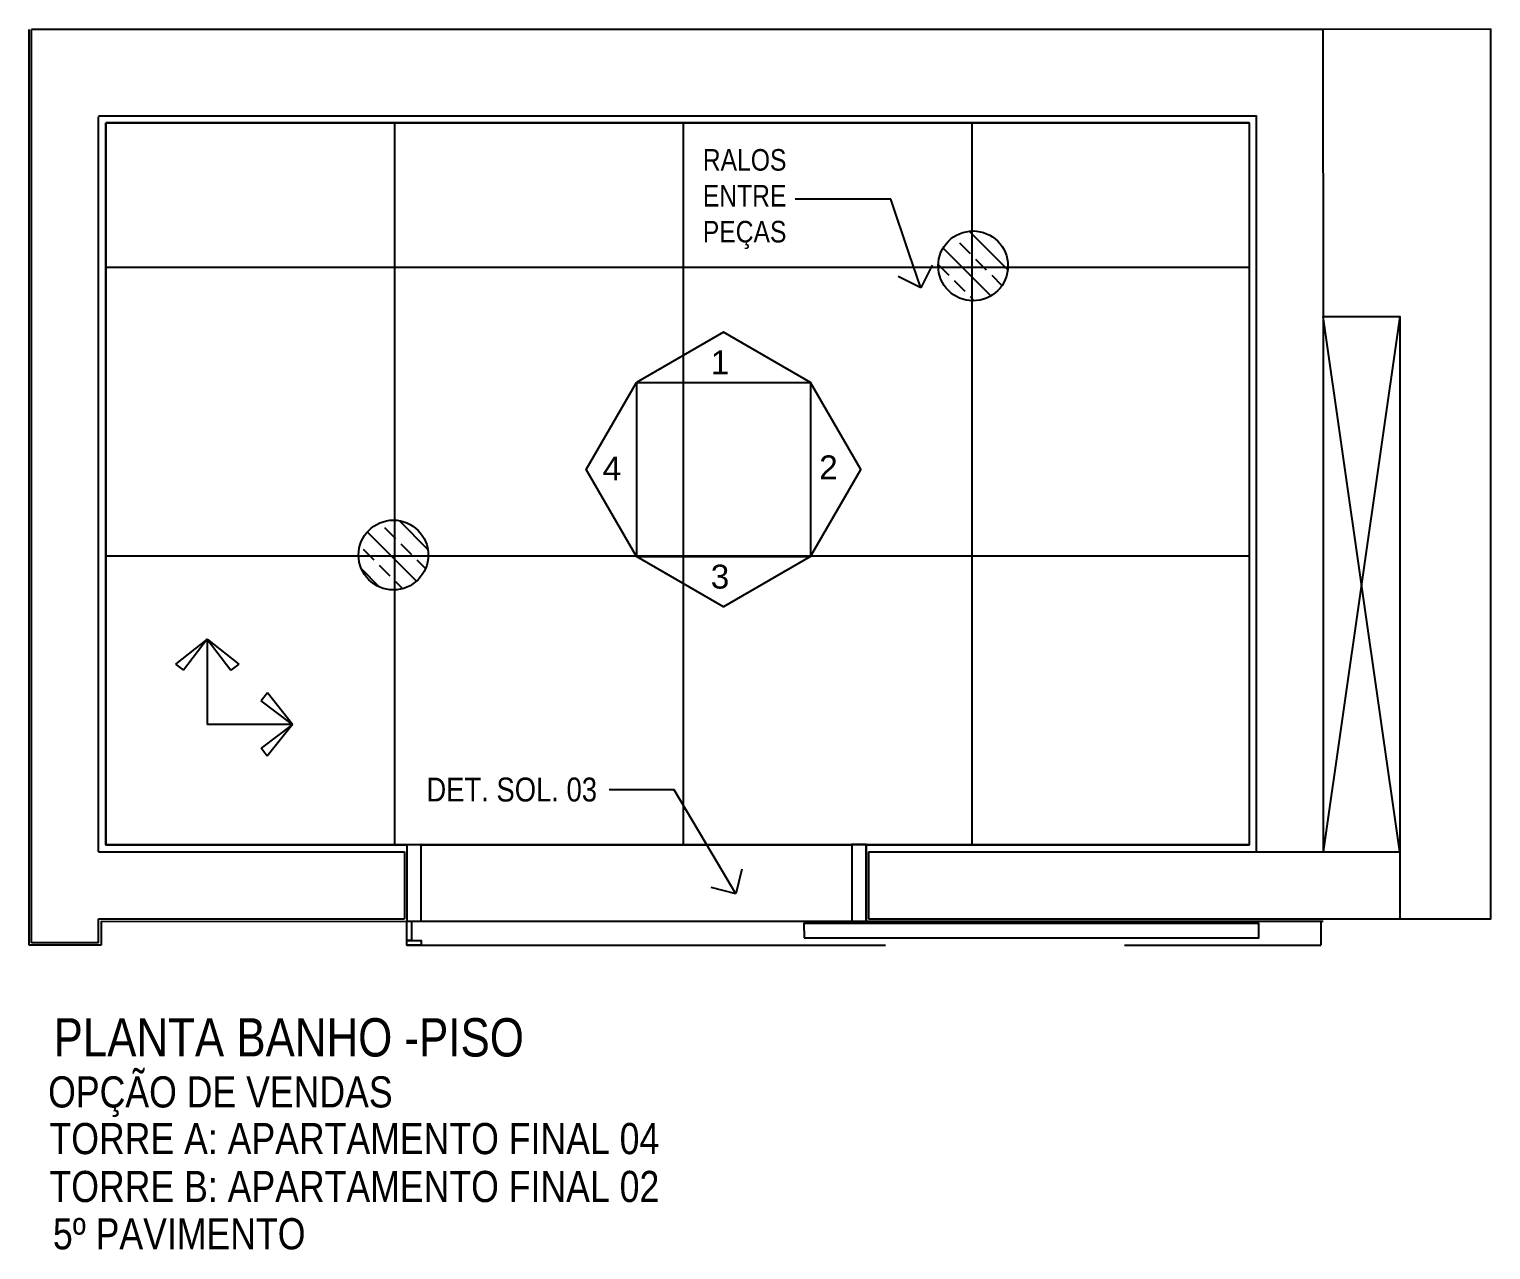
# Model space of a CAD drawing. Header units: metres. Extents: x 3 to 168, y -142 to 28.
# Drawn here: x 101.287 to 104.34, y -81.475 to -78.924 of the extents above; entities that cross this region are included whole.
import ezdxf
from ezdxf import colors
from ezdxf.entities.mleader import LeaderData, LeaderLine
from ezdxf.math import Vec2, Vec3

# ---------------------------------------------------------------- set-up
doc = ezdxf.new("R2010")
doc.units = ezdxf.units.M
doc.linetypes.add('DASHEDX2', pattern=[1.5, 1, -0.5])
for name, color, linetype in [('ARQ-ALV ACAB', 4, 'Continuous'), ('ARQ-ALV OSSO', 5, 'Continuous'), ('ARQ-AUX1', 1, 'Continuous'), ('ARQ-AUX2', 2, 'Continuous'), ('ARQ-CAX', 1, 'Continuous'), ('ARQ-CERÂMICA', 7, 'Continuous'), ('ARQ-PRJ', 7, 'DASHEDX2'), ('ARQ-SIM', 1, 'Continuous'), ('ARQ-TXT', 2, 'Continuous')]:
    doc.layers.add(name, color=color, linetype=linetype)
doc.styles.add('Adesa', font='ARIALN.TTF')
doc.styles.add('Arial', font='arial.ttf')

# ---------------------------------------------------------------- blocks, each defined once
blk = doc.blocks.new('A$C3DDA30F3')
for points in [[(0.03, 0.22), (0, 0.22), (0, 0.21), (0.03, 0.21)], [(0.01, 0.21), (0, 0.21), (0, 0.17), (0.01, 0.17)], [(0.83, 0.205), (1.78, 0.205), (1.78, 0.175), (0.83, 0.175)], [(0, 0.17), (0.03, 0.17), (0.03, 0.01), (0, 0.01)], [(0.93, 0.17), (0.96, 0.17), (0.96, 0.01), (0.93, 0.01)]]:
    blk.add_lwpolyline(points, close=True)
at = {"layer": 'ARQ-PRJ'}
for points in [[(0, 0.22), (1.91, 0.22)], [(1.91, 0.17), (1.91, 0.17), (1.91, 0.22)]]:
    blk.add_lwpolyline(points, dxfattribs=at)
blk = doc.blocks.new('VISTA')
at = {"layer": 'ARQ-SIM'}
blk.add_lwpolyline([(-0.00525, -0.00909), (-0.00525, 0.00909), (0, 0)], close=True, dxfattribs=at)
at = {"layer": 'ARQ-SIM', "color": 5, "style": 'Adesa'}
blk.add_attdef('4', (-0.0019, -0.00135), '', height=0.0025, rotation=90, dxfattribs=at)
blk = doc.blocks.new('PL RALO')
at = {"layer": 'ARQ-AUX2'}
h = blk.add_hatch(dxfattribs=at)
h.set_pattern_fill('BRASS', color=8, scale=0.01, angle=315)
h.set_pattern_definition([(315, (-278.116365, 1040.018154), (0.0449012806, 0.0449012806), []), (315, (-278.093914, 1040.040605), (0.0449012806, 0.0449012806), [0.03175, -0.015875])])
edge = h.paths.add_edge_path()
edge.add_arc((0, 0), 0.0729, 270, 630)
blk.add_circle((0, 0), 0.0729, dxfattribs=at)
blk = doc.blocks.new('Seta para pag.piso')
for p, q in [((0, 0.1126), (-0.0418, 0.0796)), ((0, 0.1126), (-0.0312, 0.0715)), ((0, 0.1126), (0, 0)), ((0, 0.1126), (0.0418, 0.0795)), ((0, 0.1126), (0.0312, 0.0715)), ((-0.0418, 0.0796), (-0.0312, 0.0715)), ((0.0418, 0.0795), (0.0312, 0.0715)), ((-0.1126, 0), (-0.0795, 0.0418)), ((-0.0795, 0.0418), (-0.0715, 0.0312)), ((-0.1126, 0), (-0.0715, 0.0312)), ((-0.1126, 0), (0, 0)), ((-0.1126, 0), (-0.0796, -0.0418)), ((-0.1126, 0), (-0.0715, -0.0312)), ((-0.0796, -0.0418), (-0.0715, -0.0312))]:
    blk.add_line(p, q)
blk = doc.blocks.new('_Open90')
at = {"color": 0, "linetype": 'ByBlock', "lineweight": -2}
for p, q in [((-0.5, 0.5), (0, 0)), ((0, 0), (-1, 0)), ((0, 0), (-0.5, -0.5))]:
    blk.add_line(p, q, dxfattribs=at)
blk = doc.blocks.new('AREAS MOLHADAS')
at = {"layer": 'ARQ-CERÂMICA'}
h = blk.add_hatch(dxfattribs=at)
h.set_pattern_fill('NET', color=256, scale=0.19)
h.set_pattern_definition([(0, (101.4466, -80.62813), (0, 0.60325), []), (90, (101.4466, -80.62813), (-0.60325, 4e-17), [])])
h.paths.add_polyline_path([(101.4466, -79.1198), (103.8354, -79.1198), (103.8354, -80.6281), (101.4466, -80.6281)])
at = {"layer": 'ARQ-ALV ACAB'}
for p, q in [((101.4466, -80.6281, 0), (102.0754, -80.6283, 0)), ((103.0354, -80.6282, 0), (103.8354, -80.6281, 0)), ((101.4366, -80.7881, 0), (102.0754, -80.7883, 0)), ((103.0354, -80.7882, 0), (103.9904, -80.7881, 0))]:
    blk.add_line(p, q, dxfattribs=at)
at = {"layer": 'ARQ-ALV ACAB', "elevation": 0}
for points in [[(101.2866, -80.8281), (101.2866, -78.9247)], [(101.4466, -79.1198), (101.4466, -80.6281)], [(103.8354, -79.1198), (101.4466, -79.1198)], [(103.8354, -79.1198), (103.8354, -80.6281)], [(102.0754, -80.6283), (102.0754, -80.7883)], [(103.0354, -80.6282), (103.0354, -80.7884)], [(101.4366, -80.7881), (101.4366, -80.7881)]]:
    blk.add_lwpolyline(points, dxfattribs=at)
at = {"layer": 'ARQ-ALV ACAB'}
for points in [[(101.2866, -80.8381), (101.2866, -80.7881)], [(101.4366, -80.7881), (101.4366, -80.8381)], [(101.4366, -80.8381), (101.2866, -80.8381)]]:
    blk.add_lwpolyline(points, dxfattribs=at)
at = {"layer": 'ARQ-ALV OSSO'}
for p, q in [((101.4316, -80.6431, 0), (102.0704, -80.6433, 0)), ((103.0404, -80.6434, 0), (104.1504, -80.6433, 0)), ((101.4316, -80.7832, 0), (102.0704, -80.7833, 0)), ((103.0404, -80.7832, 0), (104.1504, -80.7831, 0))]:
    blk.add_line(p, q, dxfattribs=at)
at = {"layer": 'ARQ-ALV OSSO', "elevation": 0}
for points in [[(101.2916, -80.8331), (101.2916, -78.9247)], [(103.9895, -78.9247), (101.2916, -78.9247)], [(103.9895, -78.9247), (103.9904, -79.5248), (104.1504, -79.5248), (104.1504, -80.7831), (104.3404, -80.7831), (104.3404, -78.9243), (103.9895, -78.9247)], [(101.4316, -79.1055), (103.8504, -79.1055)], [(101.4316, -80.6431), (101.4316, -79.1072)], [(103.8504, -79.1047), (103.8504, -80.6433)], [(103.9904, -79.5248), (103.9904, -80.6433)], [(102.0704, -80.6433), (102.0704, -80.7833)], [(103.0404, -80.6434), (103.0404, -80.7834)], [(102.0604, -80.7883), (102.0604, -80.7886)]]:
    blk.add_lwpolyline(points, dxfattribs=at)
at = {"layer": 'ARQ-ALV OSSO'}
for points in [[(101.2916, -80.8331), (101.2916, -80.7831)], [(101.4316, -80.8331), (101.4316, -80.7831)], [(101.4316, -80.8331), (101.2916, -80.8331)]]:
    blk.add_lwpolyline(points, dxfattribs=at)
at = {"layer": 'ARQ-AUX1', "elevation": 0}
for points in [[(104.1504, -79.5248), (103.9904, -80.6433)], [(104.1504, -80.6433), (103.9904, -79.5248)], [(102.1054, -80.6281), (103.0054, -80.6282)], [(102.1054, -80.7881), (103.0054, -80.788)]]:
    blk.add_lwpolyline(points, dxfattribs=at)
at = {"layer": 'ARQ-CERÂMICA', "elevation": 0}
blk.add_lwpolyline([(101.4466, -79.1198), (103.8354, -79.1198), (103.8354, -80.6281), (101.4466, -80.6281)], close=True, dxfattribs=at)
at = {"layer": 'ARQ-CAX', "xscale": -1, "rotation": 180.0066211572791}
blk.add_blockref('A$C3DDA30F3', (102.0754, -80.6181, 0), dxfattribs=at)
at = {"layer": 'ARQ-CERÂMICA'}
for p in [(103.2587, -79.4187), (102.0475, -80.0229)]:
    blk.add_blockref('PL RALO', p, dxfattribs=at)
at = {"layer": 'ARQ-CERÂMICA', "xscale": 1.58230973583663, "yscale": 1.58230973583663, "zscale": 1.58230973583663, "rotation": 270}
blk.add_blockref('Seta para pag.piso', (101.6582, -80.3768), dxfattribs=at)
at = {"layer": 'ARQ-SIM', "ltscale": 0.03}
ref = blk.add_blockref('VISTA', (102.7375, -79.5573), dxfattribs=dict(at, xscale=-20.00000000011565, yscale=20.00000000011565, zscale=20.00000000011565, rotation=270))
ref.add_attrib('4', '1', (102.7105, -79.6452), dxfattribs={"color": 3, "height": 0.05, "style": 'Arial'})
ref = blk.add_blockref('VISTA', (102.4506, -79.8441), dxfattribs=dict(at, xscale=20.00000000011565, yscale=20.00000000011565, zscale=20.00000000011565, rotation=180))
ref.add_attrib('4', '4', (102.4846, -79.8671), dxfattribs={"color": 3, "height": 0.05, "style": 'Arial'})
ref = blk.add_blockref('VISTA', (103.0243, -79.8441), dxfattribs=dict(at, xscale=-20.00000000011565, yscale=20.00000000011565, zscale=20.00000000011565, rotation=180))
ref.add_attrib('4', '2', (102.9371, -79.8647), dxfattribs={"color": 3, "height": 0.05, "style": 'Arial'})
ref = blk.add_blockref('VISTA', (102.7375, -80.131), dxfattribs=dict(at, xscale=20.00000000011565, yscale=20.00000000011565, zscale=20.00000000011565, rotation=270))
ref.add_attrib('4', '3', (102.7105, -80.093), dxfattribs={"color": 3, "height": 0.05, "style": 'Arial'})
at = {"layer": 'ARQ-TXT', "ltscale": 0.5, "style": 'Adesa'}
blk.add_text('PLANTA BANHO -PISO', height=0.08, dxfattribs=at).set_placement((101.3375, -81.0707))
at = {"layer": 'ARQ-TXT', "style": 'Adesa'}
for s, p in [('OPÇÃO DE VENDAS', (101.3261, -81.1772, 217.9394)), ('TORRE A: APARTAMENTO FINAL 04', (101.3289, -81.2747, 435.8787)), ('TORRE B: APARTAMENTO FINAL 02 ', (101.3289, -81.3748, 435.8787)), ('5º PAVIMENTO', (101.3361, -81.4736, 544.8484))]:
    blk.add_text(s, height=0.065, dxfattribs=at).set_placement(p)
at = {"layer": 'ARQ-SIM'}
ml = blk.add_multileader_mtext('Standard', dxfattribs=at)
ml.set_content('RALOS ENTRE PEÇAS', color=2, style='Adesa')
ml.set_leader_properties(color=256)
ml.set_arrow_properties(name='OPEN90')
ml.build(insert=Vec2(0, 0))
ml.multileader.update_dxf_attribs({"text_left_attachment_type": 2, "text_right_attachment_type": 2, "dogleg_length": 0.2, "arrow_head_size": 0.075})
ctx = ml.context
ctx.base_point, ctx.char_height, ctx.arrow_head_size, ctx.landing_gap_size, ctx.plane_origin = Vec3(102.669, -79.2794), 0.045, 0.075, 0.025, Vec3(103.3108, -79.4083)
ctx.left_attachment, ctx.right_attachment = 2, 2
notes = []
notes.append((ctx, [(1, (1, 1, 0), (103.0871, -79.2794), (-1, 0), 0.2, [(0, [(103.1494, -79.4645)], 0, [])])]))
ctx.mtext.insert, ctx.mtext.width, ctx.mtext.flow_direction = Vec3(102.694, -79.1747), 0.142536, 5
ml = blk.add_multileader_mtext('Standard', dxfattribs=at)
ml.set_content('DET. SOL. 03', color=2, style='Adesa')
ml.set_leader_properties(color=256)
ml.set_arrow_properties(name='OPEN90')
ml.build(insert=Vec2(0, 0))
ml.multileader.update_dxf_attribs({"text_left_attachment_type": 2, "text_right_attachment_type": 2, "dogleg_length": 0.2, "arrow_head_size": 0.075})
ctx = ml.context
ctx.base_point, ctx.char_height, ctx.arrow_head_size, ctx.landing_gap_size, ctx.plane_origin = Vec3(102.0984, -80.5138), 0.05, 0.075, 0.025, Vec3(101.6651, -80.8138)
ctx.left_attachment, ctx.right_attachment, ctx.text_align_type = 2, 2, 2
notes.append((ctx, [(1, (1, 1, 0), (102.6338, -80.5138), (-1, 0), 0.1358, [(0, [(102.7627, -80.7308)], 0, [])])]))
ctx.mtext.insert, ctx.mtext.alignment, ctx.mtext.flow_direction = Vec3(102.473, -80.4879), 3, 5
for ctx, leaders in notes:
    for number, flags, end, landing, length, lines in leaders:
        leader = LeaderData()
        leader.index, (leader.has_last_leader_line, leader.has_dogleg_vector, leader.attachment_direction) = number, flags
        leader.last_leader_point, leader.dogleg_vector, leader.dogleg_length = Vec3(end), Vec3(landing), length
        for number, points, colour, breaks in lines:
            line = LeaderLine()
            line.index, line.vertices, line.color, line.breaks = number, Vec3.list(points), colors.encode_raw_color(colour), breaks
            leader.lines.append(line)
        ctx.leaders.append(leader)

msp = doc.modelspace()

# ---------------------------------------------------------------- block references
msp.add_blockref('AREAS MOLHADAS', (0, 0))

doc.saveas('drawing.dxf')
